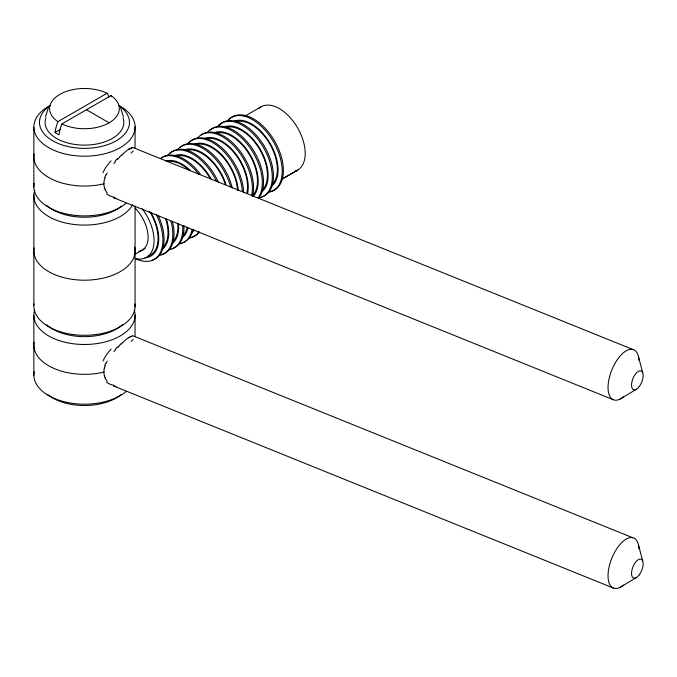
<?xml version="1.0" encoding="UTF-8"?>
<svg xmlns="http://www.w3.org/2000/svg" width="677" height="677" viewBox="0 0 677 677"><rect width="100%" height="100%" fill="white"/><g stroke="black" fill="none" stroke-linecap="round" stroke-linejoin="round"><path stroke-width="1.02" d="M33.85 186.97L33.85 127.276M33.85 375.261L33.85 315.558M33.867 195.069L33.867 305.285M135.07 306.867L135.078 206.028M135.045 148.145L135.087 126.684M135.045 336.435L135.087 314.966M104.554 179.617L105.155 177.501M104.554 367.899L105.155 365.792M45.571 116.588L48.38 107.685M106.137 175.021L107.194 172.872M106.137 363.304L107.194 361.163M113.838 163.453L115.479 161.591M113.838 351.744L115.479 349.874M117.595 159.323L119.321 157.572M117.595 347.614L119.321 345.862M121.276 155.685L122.892 154.187M121.276 343.967L122.892 342.469M128.579 149.499L129.713 148.72M128.579 337.781L129.713 337.011M620.259 398.981L636.211 389.377M620.259 587.272L636.211 577.659M244.634 116.309L261.068 106.797M111.536 96.354A33.664 19.438 -60 0 0 111.02 95.575L61.895 123.933A33.664 19.438 -60 0 0 59.026 134.782A38.902 22.459 0 0 1 55.049 132.48A33.664 19.438 -60 0 1 57.917 121.64L107.042 93.274A33.664 19.438 -60 0 1 109.014 97.166M55.049 132.48L60.532 129.315M134.181 254.738L145.183 248.383M282.089 179.075L297.626 170.122L282.377 178.906M130.889 148.035L131.77 147.637M130.889 336.325L131.77 335.927M132.675 147.417L632.733 349.425M132.675 335.699L632.733 537.716M115.479 198.259L113.838 197.802M115.479 386.55L113.838 386.093M113.728 197.76L613.294 399.726M113.728 386.051L613.294 588.017M86.461 109.759L109.115 122.833A34.849 20.124 0 0 0 111.02 95.575M107.194 193.013L106.137 191.456A25.413 18.702 -42.7 0 1 105.045 189.56M107.194 381.295L106.137 379.746A25.413 18.702 -42.7 0 1 105.045 377.851M120.557 107.685L123.366 116.588M105.155 189.492L104.554 187.69M105.155 377.783L104.554 375.98M638.504 356.83L642.71 372.748M638.504 545.12L642.71 561.03M142.195 208.668A36.558 21.105 60 0 1 153.806 244.735A36.558 21.105 60 0 1 135.502 258.555M258.656 108.625A36.558 21.105 60 0 1 297.626 127.902A36.558 21.105 60 0 1 294.842 171.298M135.163 208.211A28.121 16.24 60 0 1 147.992 234.674A28.121 16.24 60 0 1 138.971 251.235M227.396 121.716A42.186 24.355 60 0 1 273.897 139.868A42.186 24.355 60 0 1 269.7 191.625M227.286 120.921A42.186 24.355 60 0 1 273.474 141.848A42.186 24.355 60 0 1 268.507 192.31M234.115 121.31A37.565 21.689 60 0 1 270.292 143.685A37.565 21.689 60 0 1 271.579 186.209M236.019 121.691A36.558 21.105 60 0 1 269.784 143.981A36.558 21.105 60 0 1 272.205 184.372M218.536 125.973A42.186 24.355 60 0 1 263.962 145.606A42.186 24.355 60 0 1 261.508 196.973M259.756 197.362A42.186 24.355 60 0 1 257.929 197.557M217.342 126.658A42.186 24.355 60 0 1 263.531 147.586A42.186 24.355 60 0 1 258.563 198.056M224.172 127.048A37.565 21.689 60 0 1 260.349 149.431A37.565 21.689 60 0 1 261.644 191.946M226.076 127.428A36.558 21.105 60 0 1 259.841 149.719A36.558 21.105 60 0 1 262.261 190.11M209.811 130.39A42.186 24.355 60 0 1 250.702 146.35A42.186 24.355 60 0 1 258.783 197.929M207.407 132.396A42.186 24.355 60 0 1 247.714 144.675A42.186 24.355 60 0 1 258.673 197.125M214.228 132.785A37.565 21.689 60 0 1 249.72 154.017A37.565 21.689 60 0 1 252.885 196.668M216.132 133.174A36.558 21.105 60 0 1 249.898 155.456A36.558 21.105 60 0 1 252.318 195.848M201.204 134.985A42.186 24.355 60 0 1 237.729 148.204A42.186 24.355 60 0 1 252.555 196.11M197.464 138.142A42.186 24.355 60 0 1 233.971 146.02A42.186 24.355 60 0 1 251.7 195.399M204.285 138.531A37.565 21.689 60 0 1 235.232 153.197A37.565 21.689 60 0 1 247.638 193.258M206.189 138.912A36.558 21.105 60 0 1 235.655 154.711A36.558 21.105 60 0 1 246.936 192.683M188.714 143.194A42.186 24.355 60 0 1 221.87 147.798A42.186 24.355 60 0 1 243.627 192.7M187.521 143.879A42.186 24.355 60 0 1 219.991 147.874A42.186 24.355 60 0 1 242.366 191.709M194.341 144.269A37.565 21.689 60 0 1 221.904 155.025A37.565 21.689 60 0 1 238.228 190.601M197.76 144.311A36.558 21.105 60 0 1 237.525 190.254M179.98 147.611A42.186 24.355 60 0 1 208.812 150.929A42.186 24.355 60 0 1 232.27 187.952M177.577 149.617A42.186 24.355 60 0 1 205.859 150.328A42.186 24.355 60 0 1 230.62 186.827M184.398 150.006A37.565 21.689 60 0 1 225.957 184.44M186.302 150.396A36.558 21.105 60 0 1 225.306 184.406M170.037 153.349A42.186 24.355 60 0 1 218.62 182.739M167.634 155.363A42.186 24.355 60 0 1 216.606 181.614M174.454 155.752A37.565 21.689 60 0 1 211.503 179.693M176.358 156.133A36.558 21.105 60 0 1 210.132 178.423M161.431 157.953A42.186 24.355 60 0 1 200.104 173.854M160.237 158.638A42.186 24.355 60 0 1 198.911 174.548M165.992 160.974A37.565 21.689 60 0 1 190.592 170.748M167.93 161.532A36.558 21.105 60 0 1 189.188 170.274M199.123 232.372A42.186 24.355 60 0 1 191.913 237.153M199.021 231.568A42.186 24.355 60 0 1 188.968 238.236M194.316 229.943A37.565 21.689 60 0 1 192.04 232.135M193.241 229.148A42.186 24.355 60 0 1 181.969 242.891M192.048 229.841A42.186 24.355 60 0 1 179.024 243.974M187.978 227.7A37.565 21.689 60 0 1 182.096 237.872M187.284 227.125A36.558 21.105 60 0 1 182.714 236.036M183.899 225.458A42.186 24.355 60 0 1 172.026 248.637M182.705 226.152A42.186 24.355 60 0 1 169.081 249.72M178.457 223.52A37.565 21.689 60 0 1 172.153 243.61M177.746 223.207A36.558 21.105 60 0 1 172.779 241.774M172.39 221.489A42.186 24.355 60 0 1 162.082 254.374M170.959 221.269A42.186 24.355 60 0 1 159.137 255.457M166.297 218.883A37.565 21.689 60 0 1 162.209 249.356M165.653 218.849A36.558 21.105 60 0 1 162.835 247.511M151.056 255.466A37.565 21.689 60 0 1 149.499 255.813M158.139 215.371A42.186 24.355 60 0 1 152.139 260.112M156.074 214.262A42.186 24.355 60 0 1 160.491 252.301A42.186 24.355 60 0 1 135.197 258.496M150.979 212.57A37.565 21.689 60 0 1 144.929 257.683M149.583 211.368A36.558 21.105 60 0 1 147.688 256.253M134.96 303.99A50.623 29.221 0 0 1 84.473 335.301A50.623 29.221 0 0 1 33.977 303.99M134.647 247.105A50.623 29.221 0 0 1 85.209 280.193A50.623 29.221 0 0 1 34.121 247.951M132.684 204.759A50.623 29.221 0 0 1 71.948 224.18A50.623 29.221 0 0 1 34.764 190.33M122.512 324.545A44.995 25.98 0 0 1 46.62 324.715M121.327 206.172A44.995 25.98 0 0 1 46.62 205.317M109.115 122.833A34.849 20.124 0 0 1 61.895 123.933M57.917 121.64A34.849 20.124 0 0 1 59.83 94.382A34.849 20.124 0 0 1 107.042 93.274M123.002 117.73A39.368 22.73 0 0 1 84.473 145.115A39.368 22.73 0 0 1 45.934 117.73M104.47 187.732A23.145 17.467 -35.5 0 1 103.903 183.814A23.145 17.467 -35.5 0 1 104.343 179.625M104.063 183.772A50.623 29.221 0 0 1 34.104 153.916M114.125 197.083A28.781 20.674 -53.3 0 1 106.56 193.825M116.766 198.471A27.435 18.617 -85 0 1 115.471 198.31M104.817 177.509A25.413 18.161 -41 0 1 105.79 174.979M102.972 172.728A28.781 18.186 -46 0 1 111.13 160.847M115.225 161.058A27.435 7.87 -49.8 0 1 117.493 158.646M119.423 157.123A25.421 4.976 -48.5 0 1 121.462 155.168M123.129 153.755A23.991 3.622 -47.3 0 1 128.85 149.135M129.332 149.262A25.43 4.189 -48.9 0 1 130.559 148.483M131.262 148.432A27.435 5.247 -52.9 0 1 132.303 147.958M131.16 153.053A28.781 6.025 -59.9 0 1 133.352 151.03M125.939 203.439A50.623 29.221 0 0 1 66.591 214.017A50.623 29.221 0 0 1 34.163 183.442M119.11 105.663A50.623 29.221 0 0 1 120.548 147.476A50.623 29.221 0 0 1 48.109 147.315A50.623 29.221 0 0 1 50.123 105.51M119.617 106.162A44.995 25.98 0 0 1 114.997 141.468A44.995 25.98 0 0 1 53.678 141.324A44.995 25.98 0 0 1 49.548 106.001M623.525 396.79A26.995 12.643 -68 0 1 608.039 388.031A26.995 12.643 -68 0 1 622.781 353.335A26.995 12.643 -68 0 1 638.97 360.435M104.47 376.014A23.145 17.467 -35.5 0 1 104.343 367.856M104.063 372.062A50.623 29.221 0 0 1 34.104 342.207M114.125 385.365A28.781 20.674 -53.3 0 1 106.56 382.107M116.063 386.694A27.435 18.617 -85 0 1 115.471 386.601M104.817 365.792A25.413 18.161 -41 0 1 105.79 363.27M102.972 361.019A28.781 18.186 -46 0 1 111.13 349.137M115.225 349.349A27.435 7.87 -49.8 0 1 117.493 346.937M119.423 345.414A25.421 4.976 -48.5 0 1 121.462 343.451M123.129 342.046A23.991 3.622 -47.3 0 1 128.85 337.417M129.332 337.552A25.43 4.189 -48.9 0 1 130.559 336.774M131.262 336.714A27.435 5.247 -52.9 0 1 132.303 336.249M131.16 341.335A28.781 6.025 -59.9 0 1 133.242 339.414M125.939 391.729A50.623 29.221 0 0 1 66.591 402.307A50.623 29.221 0 0 1 34.163 371.724M134.317 310.184A50.623 29.221 0 0 1 84.27 344.491A50.623 29.221 0 0 1 34.688 309.964M121.327 394.454A44.995 25.98 0 0 1 47.407 394.285M623.525 585.072A26.995 12.643 -68 0 1 608.039 576.322A26.995 12.643 -68 0 1 622.781 541.617A26.995 12.643 -68 0 1 638.97 548.725M639.24 386.575A10.121 4.739 -68 0 0 641.144 370.945A10.121 4.739 -68 0 0 631.641 383.47A10.121 4.739 -68 0 0 639.24 386.575M639.24 574.866A10.121 4.739 -68 0 0 641.144 559.236A10.121 4.739 -68 0 0 631.641 571.752A10.121 4.739 -68 0 0 639.24 574.866"/></g></svg>
